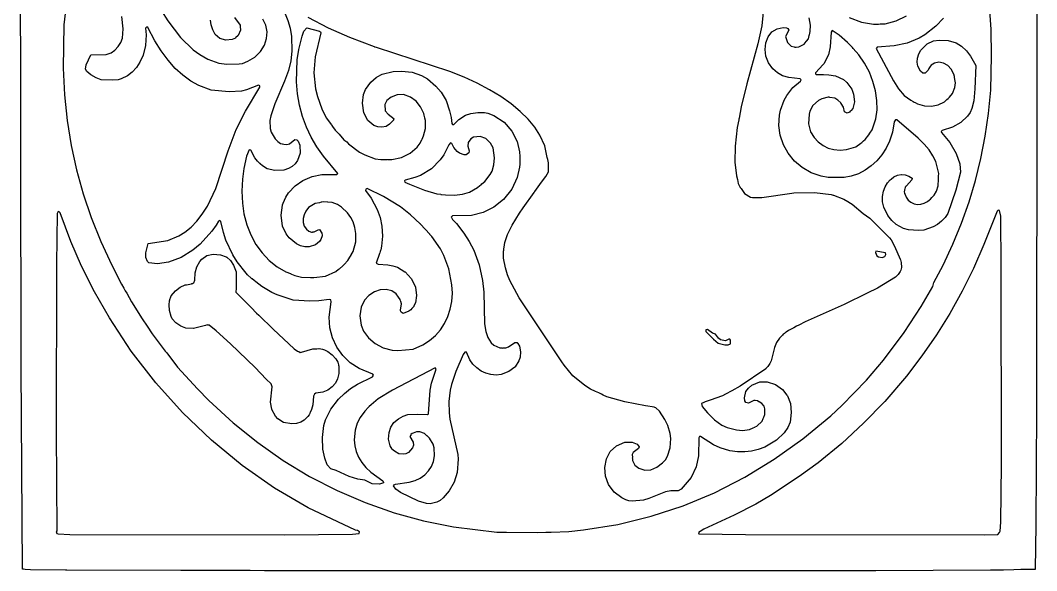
# Model space of a CAD drawing. Header units: millimetres. Extents: x 0 to 300, y 0 to 300.
# Drawn here: x 0.1 to 299.7, y 0.1 to 162.4 of the extents above; entities that cross this region are included whole.
import ezdxf

# ---------------------------------------------------------------- set-up
doc = ezdxf.new("R2010")
doc.units = ezdxf.units.MM
doc.layers.add('CUT', color=7, linetype='CONTINUOUS')

msp = doc.modelspace()

# ---------------------------------------------------------------- linework, layer by layer
at = {"layer": 'CUT'}
for points in [[(299.6034, 252.5407), (299.695, 149.9851), (299.6034, 47.4302), (299.4814, 13.5403), (299.2505, 0.4589), (297.1182, 0.413), (294.9997, 0.3674), (292.9715, 0.3238), (289.9143, 0.258), (286.1242, 0.183), (252.3271, 0.061), (72.0772, 0.061), (67.8326, 0.0721), (61.7843, 0.088), (47.4327, 0.1255), (13.82, 0.2135), (13.8128, 0.2135), (13.6199, 0.2158), (13.6074, 0.216), (13.5534, 0.2166), (13.4384, 0.218), (3.1194, 0.3399), (1.4718, 0.4476), (1.0209, 0.4771), (0.8579, 0.4878), (0.7681, 0.4936), (0.7038, 0.5483), (0.366, 59.9665), (0.0915, 255.6501)], [(14.3915, 173.6402), (12.9585, 161.0315), (12.7135, 148.2964), (13.1386, 140.4621), (13.9023, 132.8575), (15.056, 125.5101), (16.6394, 118.3206), (18.5946, 111.2034), (21.0002, 104.2012), (23.8035, 97.1947), (27.0857, 90.1439), (29.9563, 84.5859), (30.6325, 83.387), (30.9578, 82.6317), (31.4434, 81.9494), (32.912, 79.3456), (36.0097, 74.3649), (37.5019, 72.1817), (38.9804, 69.9726), (39.2966, 69.5558), (39.299, 69.5522), (42.8122, 64.8479), (43.285, 64.2975), (46.4539, 60.1197), (52.3412, 53.6529), (55.6966, 50.2974), (62.8651, 43.7085), (70.0641, 37.8518), (77.5681, 32.6051), (85.3771, 27.8769), (93.4912, 23.7284), (101.7883, 20.1289), (110.2989, 17.1395), (118.9621, 14.7297), (127.7473, 12.9604), (140.5285, 11.4352), (143.4067, 11.4297), (152.4086, 11.2792), (154.9782, 11.4077), (156.5431, 11.4047), (161.7898, 11.6488), (166.1519, 12.0758), (176.2488, 13.723), (186.0101, 16.1024), (195.4968, 19.2138), (204.7091, 23.0573), (213.6468, 27.6024), (222.3404, 32.9101), (230.79, 38.9499), (238.9956, 45.7523), (242.2901, 48.8027), (249.5196, 56.2457), (254.5222, 62.133), (260.623, 70.3081), (265.6562, 77.9646), (269.0422, 83.9129), (269.3917, 85.0691), (272.1211, 90.1437), (275.0074, 96.3417), (277.5426, 102.6029), (279.7598, 108.8599), (281.6487, 115.1949), (283.237, 121.6702), (284.5158, 128.2491), (285.49, 134.9502), (286.1584, 141.8471), (286.4028, 151.9323), (286.2501, 159.7129), (285.8243, 166.6778)], [(41.7479, 165.1714), (43.6032, 162.2501), (47.2643, 157.3706), (51.0249, 153.73), (53.0283, 152.2707), (55.3424, 150.9309), (58.5667, 149.796), (60.9632, 149.4925), (64.5586, 149.5215), (65.6121, 149.7074), (67.1867, 150.3091), (69.2312, 151.5566), (70.9, 153.2062), (72.0535, 155.0617), (72.6908, 157.0118), (72.8373, 159.0488), (72.447, 161.0042), (71.5457, 162.7772)], [(219.1947, 165.7604), (218.7023, 160.7408), (217.5141, 155.5004), (217.5001, 155.4478), (214.2481, 143.6849), (212.6036, 136.9253), (211.9625, 133.5154), (211.9027, 133.2401), (211.8655, 132.9995), (211.4429, 130.752), (210.8383, 125.2805), (210.7457, 120.5207), (211.1706, 116.503), (211.5039, 115.4042), (211.7408, 114.2763), (212.0411, 113.6331), (212.0824, 113.4968), (212.1556, 113.3879), (212.2948, 113.0897), (212.5539, 112.7949), (213.5263, 111.3469), (215.384, 110.2357), (215.9304, 110.1125), (218.6439, 110.1741), (227.5363, 111.4364), (228.0606, 111.4862), (234.2368, 111.5763), (239.1213, 111.0477), (239.6841, 110.8676), (239.6844, 110.8675), (239.6873, 110.8663), (239.771, 110.834), (242.8218, 109.6532), (243.376, 109.3934), (243.5723, 109.2817), (245.2894, 108.2048), (248.5308, 105.4535), (250.4873, 104.0761), (253.4428, 101.117), (253.6815, 100.8513), (254.3539, 100.2049), (256.2839, 98.2725), (256.7838, 97.6433), (257.7379, 95.7888), (259.4396, 91.9715), (259.544, 91.7172), (259.7477, 90.9606), (259.8566, 89.5371), (259.6637, 88.7062), (259.4452, 88.3357), (258.8704, 87.3852), (258.5802, 87.0974), (258.4582, 86.9764), (258.3712, 86.8901), (258.3161, 86.8355), (258.0462, 86.5998), (252.7354, 83.4195), (249.6863, 81.8814), (242.9902, 78.5988), (231.4217, 73.44), (229.6066, 72.4972), (228.881, 72.1691), (228.1493, 71.7402), (226.5551, 70.9121), (225.8234, 70.3767), (225.598, 70.2445), (225.3259, 70.0127), (225.0098, 69.7814), (224.7495, 69.5214), (224.5731, 69.3711), (224.5078, 69.2801), (223.8729, 68.646), (223.0172, 67.3724), (222.4426, 65.919), (221.4324, 61.9827), (221.079, 61.1284), (220.4078, 60.2626), (220.0393, 59.8634), (219.8845, 59.6957), (219.8669, 59.6767), (219.8258, 59.6321), (212.2908, 54.5103), (209.8778, 53.0748), (207.9582, 52.1157), (207.0559, 51.6857), (203.4846, 50.3498), (202.0203, 49.8613), (201.5763, 49.636), (200.8494, 49.3641), (201.1083, 48.4865), (202.6151, 46.6169), (204.6812, 44.5804), (206.8498, 42.9941), (208.4212, 42.2857), (211.2211, 41.5653), (212.963, 41.419), (214.9983, 41.7402), (216.1388, 42.2459), (216.5963, 42.4321), (216.6659, 42.4796), (217.22, 42.7253), (218.7465, 44.1937), (219.0669, 44.965), (219.1616, 45.1223), (219.2381, 45.3774), (219.5378, 46.099), (219.6032, 47.8304), (219.3231, 48.5692), (218.664, 49.344), (217.8485, 49.8931), (217.8347, 49.9039), (217.8307, 49.9051), (217.3961, 50.1977), (216.6794, 50.2535), (216.6265, 50.2695), (216.6047, 50.2593), (216.2867, 50.284), (214.7123, 49.517), (213.9891, 49.6288), (213.6288, 50.1788), (213.5289, 51.063), (213.9641, 52.9515), (214.6996, 53.9326), (215.7749, 54.7944), (218.0499, 55.7474), (220.2516, 55.8146), (222.6939, 54.9456), (224.771, 53.5314), (226.0678, 51.869), (226.2336, 51.6299), (227.0947, 49.4033), (227.3693, 46.7142), (227.0321, 43.8898), (226.3781, 42.2863), (225.2661, 40.7248), (223.0067, 38.587), (219.5233, 36.4533), (217.6331, 35.767), (215.6587, 35.3015), (213.6209, 35.0822), (211.4843, 35.1405), (209.2577, 35.423), (206.4175, 36.2596), (204.4466, 37.1544), (200.6414, 39.5975), (200.3089, 39.6135), (200.0686, 39.2538), (200.0384, 33.9737), (199.2708, 30.6681), (197.7962, 27.5932), (194.9144, 24.074), (194.0478, 23.58), (191.8392, 23.6419), (190.288, 23.3677), (185.3405, 21.3623), (183.7478, 20.8967), (180.4481, 20.5605), (179.4437, 20.6249), (178.5543, 20.9227), (177.4543, 21.525), (175.1615, 23.2692), (173.4976, 25.4989), (172.5995, 27.9756), (172.38, 30.5349), (172.8636, 33.0753), (173.9776, 35.2335), (175.831, 36.9301), (178.325, 37.9683), (180.4796, 37.9388), (181.8906, 37.3518), (182.496, 36.5656), (182.3246, 36.127), (180.7743, 34.8869), (180.4806, 34.2898), (180.5063, 33.4791), (180.4898, 33.2519), (180.5173, 33.1291), (180.5356, 32.5532), (181.2213, 31.2236), (182.416, 30.292), (184.1466, 29.7349), (185.9321, 29.8228), (187.7321, 30.5489), (189.4096, 31.8513), (190.2318, 32.7913), (190.8978, 33.889), (191.6937, 36.3321), (191.8401, 39.0293), (191.6259, 40.545), (190.9772, 42.849), (190.0691, 44.7001), (188.4806, 47.1622), (187.4491, 48.1385), (187.0622, 48.2104), (186.9931, 48.2727), (184.3937, 48.7063), (178.2539, 49.8472), (172.9874, 51.3885), (171.9178, 51.876), (171.4304, 52.1054), (170.6487, 52.4733), (169.6143, 52.9601), (168.1546, 53.6471), (166.5078, 54.6588), (162.9949, 57.5815), (161.6545, 59.0745), (160.4177, 60.6942), (159.7017, 61.6697), (147.1875, 80.5012), (144.4326, 85.623), (143.7347, 87.3651), (143.0677, 89.3644), (142.5484, 92.2663), (142.5459, 94.3135), (142.5982, 94.6384), (142.6593, 95.0185), (142.7287, 95.4503), (142.9501, 96.8274), (143.7278, 99.2305), (145.0806, 102.0245), (147.2742, 105.5586), (148.321, 107.0756), (151.5643, 111.6371), (151.5869, 111.6688), (151.7395, 111.8834), (153.6957, 114.6347), (155.0045, 116.376), (155.768, 117.7473), (155.7651, 118.2767), (155.8032, 118.4228), (155.7618, 118.8883), (155.7539, 120.3483), (155.5474, 121.301), (155.5457, 121.3205), (155.3999, 121.9813), (154.6691, 125.3523), (153.2779, 128.5285), (151.7496, 130.8378), (149.7859, 133.201), (147.4517, 135.5029), (144.7505, 137.7474), (141.7134, 139.9027), (138.4218, 141.9259), (134.7841, 143.8524), (130.9043, 145.6711), (126.7218, 147.3502), (105.076, 154.3627), (104.6982, 154.5004), (104.6864, 154.5047), (104.6143, 154.531), (104.545, 154.5563), (97.1839, 157.2992), (90.9391, 160.1017), (84.9209, 163.1866)], [(78.1325, 164.3606), (78.9942, 162.3197), (79.607, 160.0437), (80.0002, 157.5939), (80.0961, 153.3097), (79.7893, 150.4148), (79.1084, 147.5671), (77.9771, 144.4792), (75.0764, 137.7299), (73.9331, 134.2419), (73.6584, 132.8162), (73.7496, 130.5009), (74.058, 129.3756), (75.1745, 127.3977), (75.9591, 126.6357), (76.8328, 126.1116), (77.257, 125.9768), (77.3427, 125.9375), (77.4027, 125.9305), (77.745, 125.8217), (78.6346, 125.8037), (79.4637, 126.013), (81.0571, 127.2084), (81.5829, 127.1394), (81.8437, 126.9993), (81.9658, 126.7511), (82.5292, 125.5725), (82.6246, 123.2598), (81.8059, 121.0528), (81.1099, 120.0734), (80.2232, 119.2811), (79.152, 118.6507), (77.7231, 118.2127), (75.1581, 118.1117), (72.8371, 118.6401), (71.4753, 119.4807), (70.8225, 120.0705), (70.7445, 120.1473), (70.7113, 120.1799), (70.5359, 120.3523), (70.0488, 120.8311), (69.2026, 121.8763), (68.0479, 124.0921), (67.5359, 124.1822), (66.7921, 122.3633), (65.9678, 118.7317), (65.5443, 115.5193), (65.3933, 111.9701), (65.5443, 108.465), (65.965, 105.3605), (66.8409, 102.1207), (68.0494, 99.0925), (69.5589, 96.3095), (71.3701, 93.7985), (73.4521, 91.5909), (75.766, 89.7304), (78.3273, 88.2397), (79.7126, 87.6802), (79.8719, 87.6014), (80.0071, 87.5612), (81.0098, 87.1562), (83.0247, 86.6228), (85.586, 86.5362), (85.6359, 86.5325), (85.6511, 86.534), (86.6107, 86.5015), (90.0342, 86.9269), (93.0822, 88.319), (93.858, 88.9523), (94.1343, 89.1296), (95.1132, 89.9769), (95.5812, 90.3589), (96.6328, 91.5654), (97.2419, 92.588), (97.6044, 93.162), (97.6518, 93.2762), (98.1969, 94.1914), (98.9888, 97.1087), (98.9876, 99.5572), (98.6895, 101.3268), (98.1955, 102.9549), (97.5305, 104.226), (96.5514, 105.5706), (94.7725, 107.2904), (93.5914, 108.0764), (92.0511, 108.6336), (90.7418, 108.7376), (90.7037, 108.747), (90.6272, 108.7467), (89.462, 108.8394), (88.999, 108.7405), (88.7759, 108.7396), (88.2646, 108.5837), (87.0508, 108.3245), (85.0708, 107.1642), (84.225, 106.1193), (83.7221, 105.0615), (83.4231, 103.9015), (83.4524, 102.7683), (83.7709, 101.727), (84.406, 100.8019), (85.1521, 100.1712), (85.9267, 99.9281), (86.1268, 99.9558), (86.2228, 99.9189), (86.3474, 99.9863), (86.6894, 100.0336), (87.8941, 100.6412), (88.2853, 100.6514), (89.0123, 99.6545), (89.0805, 99.0297), (89.0574, 98.869), (88.6831, 97.7741), (88.2603, 97.1154), (87.1019, 96.1635), (85.2484, 95.6066), (83.9785, 95.6301), (82.7165, 95.9166), (81.4906, 96.4819), (79.3182, 98.251), (78.4153, 99.4409), (77.3917, 101.6611), (76.9932, 104.8915), (77.3723, 107.8656), (77.376, 107.8777), (77.3904, 107.9247), (77.4038, 107.9686), (77.545, 108.4296), (78.3842, 110.2651), (79.1884, 111.4756), (81.076, 113.5546), (83.3679, 115.1702), (86.1524, 116.36), (88.9812, 116.8825), (93.3689, 116.9175), (93.7265, 117.2665), (89.4417, 122.3549), (87.4997, 125.0554), (85.8116, 127.9067), (84.4278, 130.8848), (83.2918, 134.0122), (82.4237, 137.3285), (81.8425, 140.7015), (81.5373, 144.2173), (81.6903, 150.76), (82.1537, 153.7877), (83.1601, 157.7219), (83.7041, 159.1856), (84.5206, 160.1466), (88.2672, 159.2173), (88.5913, 159.0221), (88.7226, 158.6688), (87.0211, 151.6757), (86.6555, 146.957), (87.1432, 142.2281), (87.6887, 139.9298), (88.9834, 136.2866), (90.2934, 133.6689), (91.8118, 131.5518), (91.9269, 131.3464), (92.1268, 131.1126), (92.8953, 130.0411), (94.0742, 128.8353), (95.4986, 127.1695), (96.3256, 126.5325), (96.8542, 125.9919), (100.0551, 123.5542), (101.6255, 122.681), (104.711, 121.5831), (106.3782, 121.3051), (108.1185, 121.3073), (108.2217, 121.29), (108.3301, 121.3076), (109.6243, 121.3092), (112.461, 121.929), (115.0073, 123.1801), (117.0711, 124.9643), (117.9123, 126.1166), (118.4671, 127.2381), (118.4875, 127.27), (118.5034, 127.3116), (118.9876, 128.2903), (119.5123, 130.5174), (119.5046, 132.8307), (119.3474, 133.4935), (119.3387, 133.655), (119.1243, 134.4343), (119.005, 134.9371), (118.0704, 136.9196), (116.7528, 138.5298), (115.0659, 139.7482), (112.9982, 140.4721), (111.2232, 140.4487), (109.4158, 139.7457), (108.1538, 138.7231), (107.5226, 137.5616), (107.686, 135.7399), (108.497, 134.755), (110.2737, 133.3858), (110.1377, 133.1157), (110.1185, 133.0776), (110.0826, 133.0061), (110.052, 132.9452), (108.8992, 131.7246), (107.9774, 131.0839), (106.6682, 130.8646), (105.4537, 130.9925), (104.3164, 131.4226), (102.5403, 132.8936), (101.3684, 135.1521), (100.9695, 137.9741), (101.2746, 140.5237), (101.8888, 142.0186), (103.4545, 144.1369), (105.0074, 145.531), (105.1741, 145.6301), (105.1797, 145.6334), (105.1805, 145.6339), (105.2891, 145.6984), (106.7947, 146.5264), (109.9837, 147.2928), (112.476, 147.4184), (115.6073, 147.1045), (118.3989, 146.1533), (120.1391, 145.1693), (122.57, 143.012), (124.1118, 141.2201), (125.5896, 138.7237), (126.6395, 135.7277), (127.1269, 133.7173), (127.324, 131.9323), (127.5258, 131.6636), (127.9289, 131.6897), (129.3333, 133.1344), (131.3037, 134.4576), (132.9299, 134.9633), (134.9425, 135.1865), (136.9034, 135.217), (137.9267, 135.0172), (139.6931, 134.2865), (142.6772, 132.3827), (144.9902, 129.6947), (146.516, 126.6383), (146.5242, 126.6143), (147.218, 123.627), (147.2453, 123.3668), (147.2656, 123.1743), (147.3224, 122.635), (147.3302, 122.5605), (147.3521, 120.0156), (147.2511, 119.1133), (146.5528, 115.997), (144.9769, 112.5989), (142.5528, 109.5571), (139.6804, 107.2762), (136.524, 105.7031), (133.0737, 104.8481), (127.5001, 104.7056), (127.1408, 104.3315), (127.2433, 104.2001), (127.4938, 103.684), (128.6287, 102.425), (130.8077, 99.6332), (132.4165, 97.1588), (133.7392, 94.6027), (135.3279, 90.2338), (136.3756, 85.6073), (136.6812, 82.1771), (136.954, 72.8688), (137.3127, 70.5878), (137.9039, 68.8619), (138.921, 67.3097), (139.6781, 66.6298), (141.476, 65.7794), (141.9983, 65.7771), (142.1281, 65.7362), (142.4647, 65.775), (143.2418, 65.7716), (144.0143, 66.0538), (145.8852, 67.3931), (146.1456, 67.4064), (146.1828, 67.4083), (146.309, 67.4148), (146.3163, 67.4151), (146.5076, 67.3981), (146.6295, 67.2288), (146.6855, 67.1508), (146.7232, 67.0986), (146.7693, 67.0344), (147.1978, 66.2454), (147.5381, 64.6377), (147.4131, 63.0026), (147.0545, 61.9356), (145.948, 60.2366), (145.8639, 60.1337), (144.1192, 58.7677), (141.881, 57.9575), (140.3187, 57.7752), (138.8121, 57.8967), (137.2842, 58.3064), (135.9031, 58.9496), (134.6273, 59.8689), (133.5032, 60.9937), (132.6407, 62.2848), (131.5752, 64.525), (131.1198, 64.5261), (130.6555, 63.8461), (128.4662, 58.7751), (127.2213, 54.9515), (126.822, 53.2921), (126.4009, 49.9969), (126.4608, 46.6407), (126.7055, 44.7688), (129.0245, 34.3549), (129.1157, 32.9551), (128.895, 29.0093), (127.9738, 26.2157), (126.4686, 23.5688), (124.7379, 21.5523), (124.7336, 21.5479), (124.7329, 21.5472), (124.7322, 21.5464), (124.731, 21.5451), (123.8073, 20.8093), (122.8325, 20.2625), (120.932, 19.8277), (119.8368, 19.9235), (117.455, 20.5424), (112.1252, 23.0838), (110.7904, 24.1304), (110.1246, 25.1192), (110.2592, 25.386), (110.7011, 25.5474), (114.6816, 26.1259), (116.4459, 26.6409), (118.0003, 27.3883), (119.3117, 28.3192), (120.4432, 29.5035), (121.3053, 30.8124), (121.8889, 32.2658), (122.2312, 33.9737), (122.103, 36.2513), (121.772, 37.3466), (120.7194, 39.1811), (120.0042, 39.7998), (119.9831, 39.8268), (119.9368, 39.8581), (119.1918, 40.5026), (117.9066, 41.0085), (116.9044, 41.0608), (115.8945, 40.6215), (115.6006, 40.564), (115.2537, 40.2542), (115.197, 40.0121), (114.9079, 39.6504), (115.8746, 37.9487), (115.9987, 37.1133), (115.7456, 36.2926), (114.5211, 34.9547), (113.7424, 34.5695), (113.0355, 34.4696), (111.7074, 34.569), (110.3458, 35.274), (110.0241, 35.6175), (109.9729, 35.6722), (109.9482, 35.6986), (109.7211, 35.9411), (109.0685, 36.8566), (108.6555, 38.9003), (108.7782, 40.8615), (109.3079, 42.3761), (110.2365, 43.7284), (111.5728, 44.8701), (112.903, 45.6717), (114.2813, 46.1756), (117.2787, 46.2671), (120.1063, 46.1126), (120.4279, 46.3038), (120.8906, 53.2916), (121.296, 55.3698), (122.6902, 59.4666), (122.4246, 59.9248), (109.7821, 53.3121), (105.5519, 50.7143), (103.4665, 48.9935), (102.9706, 48.4819), (102.8644, 48.3905), (102.7714, 48.2764), (101.6259, 47.0946), (100.2766, 45.2844), (99.3684, 43.5265), (98.7889, 41.5456), (98.5226, 38.6486), (98.6983, 36.8776), (99.1135, 35.1712), (99.7996, 33.5183), (100.7408, 31.9342), (101.9587, 30.4755), (103.3754, 29.1534), (106.9523, 26.5158), (107.178, 26.1846), (107.1064, 25.946), (105.9749, 25.596), (103.7748, 25.6554), (101.6246, 26.7534), (99.5894, 27.0669), (97.0333, 27.8694), (93.1709, 29.5827), (91.6212, 30.0729), (90.5814, 31.2765), (89.8085, 33.2935), (89.2856, 35.92), (89.1345, 39.3434), (89.6023, 42.9247), (90.0994, 44.5934), (91.594, 47.6742), (93.8679, 50.6351), (95.6157, 52.3511), (97.4666, 53.7997), (99.5278, 55.0602), (103.8581, 57.1953), (104.2327, 57.6953), (104.0046, 57.9992), (99.9503, 59.6609), (97.3562, 61.3901), (95.1326, 63.5213), (93.3716, 65.9927), (92.0743, 68.7421), (91.3019, 71.708), (91.0857, 74.798), (91.7218, 79.3553), (91.6084, 79.9609), (91.1433, 80.0952), (88.0602, 79.6176), (85.4168, 79.5243), (80.5643, 79.8913), (75.7997, 81.4359), (74.2266, 82.1468), (71.2484, 83.8986), (69.5066, 85.2193), (69.0007, 85.629), (68.402, 86.1139), (68.3356, 86.1677), (68.1189, 86.3433), (67.0757, 87.344), (66.6378, 87.8459), (63.996, 91.1885), (62.7053, 93.2501), (60.6972, 97.5402), (60.6972, 97.5403), (60.697, 97.5408), (60.6957, 97.5441), (60.6866, 97.5677), (59.9437, 99.7985), (59.1809, 103.0424), (58.8945, 103.3173), (58.5158, 103.1983), (57.8454, 101.9648), (56.5633, 100.2557), (53.0622, 96.3867), (50.9621, 94.5668), (47.4997, 92.4527), (43.7407, 91.0642), (40.4869, 90.5976), (38.0076, 90.9082), (37.552, 91.2149), (37.1308, 92.4597), (37.1282, 93.8109), (37.8158, 96.6161), (43.538, 97.4405), (46.8269, 98.8097), (48.6194, 99.8865), (50.4138, 101.3789), (52.1024, 103.161), (53.7034, 105.2473), (55.2188, 107.5842), (57.7221, 112.8327), (61.3266, 123.886), (63.744, 130.1571), (66.4298, 135.5897), (70.7244, 142.7078), (70.7258, 143.1062), (70.3011, 143.2873), (66.7261, 141.8895), (65.295, 141.545), (61.6565, 141.2646), (56.341, 141.8455), (52.714, 143.1286), (50.3166, 144.4843), (48.0124, 146.177), (45.7715, 148.2367), (43.679, 150.6021), (41.6355, 153.3574), (39.7377, 156.3897), (37.664, 160.2918), (37.3841, 160.4653), (36.9523, 160.1316), (37.1652, 158.1462), (36.9791, 154.9998), (36.3022, 152.0901), (35.3443, 150.0244), (34.3055, 148.4355), (33.0973, 147.1299), (31.665, 146.066), (29.8642, 145.1612), (28.8964, 144.8943), (27.2012, 144.7418), (23.9291, 144.8943), (22.4897, 145.398), (20.8287, 146.3189), (19.723, 147.2592), (19.3501, 147.9684), (19.5316, 149.2525), (20.8839, 152.2538), (25.4056, 152.3259), (26.889, 152.8537), (27.9673, 153.6343), (28.9194, 154.6445), (29.7456, 155.9022), (30.2294, 157.1547), (30.4425, 159.9033), (30.0214, 163.4794)], [(63.2463, 163.2183), (64.882, 160.9461), (64.9348, 160.5995), (64.9958, 159.4825), (64.2861, 157.9116), (63.5412, 157.2303), (63.5404, 157.2296), (63.535, 157.2254), (63.4982, 157.1963), (63.4849, 157.1857), (62.5308, 156.7208), (60.6608, 156.5808), (58.8778, 157.0824), (57.5575, 158.2596), (56.8571, 159.5489), (56.3468, 161.0416), (56.1777, 162.4103)], [(272.1954, 163.0625), (269.9316, 160.6463), (266.7015, 158.1276), (265.0341, 157.1419), (261.5218, 155.6974), (257.703, 154.9032), (252.7091, 154.4771), (252.3714, 154.1069), (257.4474, 144.5719), (258.9617, 142.1794), (260.6759, 140.2573), (262.567, 138.8161), (263.3292, 138.4182), (263.6226, 138.2314), (263.8684, 138.1368), (264.5748, 137.7682), (266.6652, 137.2009), (268.7366, 137.1182), (270.6541, 137.4986), (272.479, 138.341), (273.2506, 139.0103), (273.6371, 139.292), (273.7481, 139.4418), (274.0466, 139.7008), (274.9125, 140.8399), (275.6002, 142.587), (275.7255, 143.9907), (275.5634, 144.9789), (275.5031, 145.5888), (275.4238, 145.8303), (275.3131, 146.5051), (274.5226, 147.9512), (273.4705, 149.0388), (272.1814, 149.7568), (270.8689, 150.0095), (269.6036, 149.7919), (268.5588, 149.1238), (268.3133, 148.7328), (267.8576, 148.1449), (267.6761, 147.7176), (267.4616, 147.3759), (266.843, 146.8242), (266.1412, 146.7963), (265.4199, 147.3681), (264.6287, 148.9003), (264.4711, 150.0732), (264.5973, 151.2781), (264.9755, 152.4764), (265.5749, 153.5802), (267.4008, 155.4428), (269.2701, 156.3114), (270.9137, 156.5698), (273.6364, 156.4728), (275.9453, 155.7954), (277.4916, 154.7921), (278.9695, 153.4381), (280.2063, 151.8267), (281.75, 149.0355), (281.4841, 142.2362), (281.1473, 138.6761), (280.623, 136.3564), (280.0647, 135.2305), (279.2871, 134.096), (277.3189, 132.261), (274.8772, 130.8879), (271.8359, 129.881), (271.5831, 129.6135), (271.6421, 129.285), (274.1009, 126.3636), (275.9465, 123.1613), (277.0806, 120.0363), (277.2137, 117.5935), (275.8934, 112.3144), (273.4779, 105.4336), (272.697, 104.2076), (271.6318, 103.1356), (270.4714, 102.1946), (269.1692, 101.4668), (266.3926, 100.5514), (264.851, 100.3584), (261.9109, 100.5732), (260.4364, 101.0214), (258.2313, 102.2158), (256.951, 103.3962), (255.8594, 104.8062), (254.6557, 107.2833), (254.2572, 108.8459), (254.2207, 110.3873), (254.5358, 112.0084), (255.0564, 113.3277), (255.7581, 114.512), (256.5452, 115.3563), (256.7769, 115.5634), (257.6182, 116.2133), (258.6679, 116.6789), (259.7308, 116.8973), (259.8799, 116.9088), (260.9154, 116.8515), (260.9195, 116.8508), (260.9204, 116.8507), (260.923, 116.8502), (260.9367, 116.848), (262.0393, 116.4599), (262.9652, 115.8411), (262.9168, 115.3165), (261.3379, 113.5856), (261.1737, 113.4452), (261.1438, 113.3728), (260.975, 113.1878), (260.8229, 112.5968), (260.7511, 112.4233), (260.7534, 112.327), (260.6206, 111.8111), (260.7758, 111.3731), (260.7771, 111.3203), (260.9, 111.0228), (261.1794, 110.2348), (261.845, 109.3822), (262.6437, 108.7216), (263.5972, 108.2944), (264.5306, 108.1027), (265.5013, 108.1601), (266.5272, 108.4243), (267.5577, 108.9471), (268.0929, 109.4768), (268.3496, 109.6642), (268.8028, 110.1794), (269.4569, 110.8267), (270.149, 112.0359), (270.6089, 113.537), (270.6565, 114.406), (270.7233, 114.7464), (270.7814, 116.3897), (270.7691, 116.4615), (270.8099, 117.2073), (269.9843, 120.7156), (269.1213, 122.4774), (268.0036, 124.1937), (266.5567, 125.9093), (264.8018, 127.6322), (258.473, 133.0845), (258.0381, 133.0483), (257.7276, 132.4907), (257.1961, 129.4029), (256.3526, 126.7902), (255.3332, 124.6961), (254.0644, 122.7218), (252.5794, 120.964), (250.9199, 119.4553), (249.1034, 118.1587), (247.1269, 117.135), (245.0083, 116.406), (242.933, 116.0373), (238.2608, 116.0374), (236.1872, 116.4057), (233.234, 117.4604), (230.6085, 118.974), (228.3531, 120.8894), (226.4688, 123.1754), (225.0469, 125.7103), (224.1196, 128.4917), (223.6871, 131.3977), (223.8413, 134.3955), (224.1863, 135.9006), (225.2545, 138.8006), (226.0458, 140.1958), (227.8125, 142.5722), (230.0966, 144.4766), (230.2256, 144.824), (229.9329, 145.1478), (226.5896, 145.5052), (224.8113, 146.0623), (223.2581, 146.8843), (221.9081, 148.078), (220.6353, 149.8471), (219.8803, 151.8255), (219.63, 153.827), (219.8474, 155.7611), (220.5371, 157.5225), (221.6595, 158.9628), (223.1667, 159.9165), (224.9723, 160.2593), (225.9144, 160.2), (226.3386, 160.01), (226.6065, 159.5433), (225.6327, 157.5934), (226.1935, 155.8482), (227.3725, 154.7593), (228.2288, 154.5632), (228.3937, 154.5031), (228.4645, 154.5093), (228.7643, 154.4406), (229.6289, 154.542), (231.1104, 155.3345), (231.766, 156.1783), (231.8105, 156.2154), (231.8359, 156.2683), (232.3882, 156.9791), (232.644, 157.95), (232.6688, 158.0018), (232.68, 158.0869), (232.9583, 159.143), (232.9878, 160.9688), (232.6207, 163.1035)], [(244.4594, 163.2439), (248.0805, 161.873), (251.6384, 161.2701), (252.7397, 161.3091), (253.0381, 161.2675), (253.5722, 161.3386), (255.0415, 161.3907), (258.2926, 162.2035), (261.3025, 163.6784)]]:
    msp.add_lwpolyline(points, dxfattribs=at)
for points in [[(241.9576, 138.0308), (241.1104, 138.8533), (240.1973, 139.4155), (238.6895, 139.6568), (238.5466, 139.7016), (238.4837, 139.6897), (238.2308, 139.7302), (236.3336, 139.2472), (235.3598, 138.7342), (233.7443, 137.2274), (232.8313, 135.5739), (232.5872, 134.7085), (232.4051, 131.8937), (233.0531, 129.4617), (234.0991, 127.8472), (235.3242, 126.5326), (236.7275, 125.4875), (238.278, 124.7128), (239.9472, 124.2653), (241.773, 124.1167), (243.6602, 124.2718), (246.3455, 125.1147), (247.8319, 126.1573), (247.8703, 126.1803), (247.8949, 126.2015), (248.1756, 126.3984), (248.6056, 126.812), (249.13, 127.2625), (250.2594, 128.6294), (250.4844, 129.1043), (251.2116, 130.051), (252.2954, 133.3744), (252.6309, 135.9962), (252.5704, 138.7963), (252.1456, 141.6042), (251.4298, 144.3778), (250.3738, 147.1307), (248.9835, 149.766), (247.2952, 152.2528), (245.6131, 154.0858), (245.3815, 154.374), (245.1648, 154.5743), (243.9502, 155.8978), (241.5103, 158.0632), (239.419, 159.404), (239.0796, 158.9417), (238.8361, 154.5835), (238.3419, 152.2405), (236.9658, 149.6146), (236.7441, 149.3464), (234.5002, 146.9505), (234.5165, 146.6179), (234.7841, 146.4195), (236.8433, 146.4561), (238.4332, 146.3397), (240.3722, 146.013), (242.7328, 144.8964), (243.6439, 144.1558), (243.7236, 144.0807), (245.1723, 142.094), (245.7311, 140.6212), (245.9736, 138.3823), (245.4786, 136.4378), (244.9854, 135.7878), (244.9005, 135.7081), (244.8066, 135.62), (244.7578, 135.5743), (244.5012, 135.3337), (243.8304, 135.0427), (243.0865, 135.4187), (242.7489, 136.7888), (242.0917, 137.8204), (242.0582, 137.9313), (241.9883, 137.9826)], [(136.9767, 114.8547), (138.5977, 116.8882), (139.1641, 117.9255), (139.7072, 119.7712), (139.8901, 121.8378), (139.4443, 124.7488), (138.726, 126.1189), (137.3075, 127.4937), (135.6183, 128.086), (133.7211, 127.9787), (132.8802, 127.4265), (132.14, 126.3178), (131.9847, 125.2316), (132.3741, 123.9238), (132.2657, 123.3517), (131.5602, 122.7699), (130.8895, 122.7206), (129.5876, 123.1917), (128.9066, 123.6982), (127.859, 124.8995), (127.2813, 126.1025), (126.8577, 126.2185), (126.4206, 125.6859), (124.9193, 122.7202), (123.8698, 121.2019), (121.2791, 118.6026), (118.0778, 116.6563), (116.3508, 116.0111), (113.5268, 115.2898), (113.3477, 115.0076), (113.4532, 114.6905), (114.778, 114.059), (119.2507, 112.2641), (122.8907, 111.21), (124.0021, 111.0769), (124.0765, 111.0581), (124.178, 111.0559), (125.4275, 110.9063), (128.0894, 110.8758), (130.4095, 111.1189), (132.5198, 111.734), (134.8711, 113.0841), (135.537, 113.6441), (135.9065, 113.9071), (136.1655, 114.1725)], [(111.2557, 89.5867), (113.4795, 88.2613), (113.5725, 88.1904), (115.3371, 86.2179), (116.027, 85.0034), (116.5448, 83.7088), (116.9132, 81.265), (116.5441, 79.0498), (116.1341, 78.1755), (116.0554, 78.0211), (115.5445, 77.3598), (115.2042, 77.041), (114.6535, 76.5998), (112.9595, 75.9569), (112.3236, 76.3145), (112.1796, 76.735), (112.1811, 76.7844), (112.1811, 76.7854), (112.1814, 76.7946), (112.1846, 76.9039), (112.4339, 78.7258), (112.2649, 79.4868), (112.1653, 79.6515), (112.0796, 80.0861), (111.5367, 80.6917), (110.9091, 81.7302), (109.5989, 82.6152), (107.9702, 83.0279), (106.2037, 82.9348), (104.461, 82.3396), (102.8628, 81.2689), (101.5715, 79.8076), (100.5852, 77.8303), (100.1988, 75.2013), (100.5518, 72.4601), (101.2517, 70.7572), (102.7484, 68.7301), (104.7282, 67.0759), (107.0927, 65.8149), (109.6871, 65.1171), (111.3308, 64.9668), (115.8588, 65.4271), (118.7491, 66.6547), (120.7426, 67.9258), (122.4571, 69.4035), (123.9329, 71.0869), (125.1691, 72.95), (126.1376, 74.9986), (126.8463, 77.2165), (127.266, 79.5071), (127.4438, 81.8784), (127.3218, 84.3998), (126.4117, 89.1176), (124.9404, 93.0511), (123.9266, 94.9862), (121.3817, 98.6789), (120.8493, 99.2633), (120.8279, 99.293), (118.0976, 102.2932), (118.053, 102.3331), (117.986, 102.4067), (115.11, 105.0405), (112.15, 107.3586), (107.1546, 110.3858), (102.2895, 112.749), (101.9449, 112.6109), (101.886, 112.2103), (103.5584, 109.9729), (105.2997, 106.6128), (106.141, 104.2466), (106.6647, 101.7119), (106.8177, 98.7114), (106.573, 95.8215), (106.3275, 94.7167), (106.2498, 94.4642), (106.1596, 94.1709), (106.0632, 93.8576), (106.0032, 93.6625), (105.0058, 90.7713), (105.6249, 90.4631), (108.4683, 90.3154), (109.9172, 90.0266)], [(10.9709, 105.465), (10.7603, 90.4996), (10.6383, 41.1155), (10.8622, 11.6322), (10.6726, 11.6183), (10.8862, 11.0387), (11.2827, 10.9167), (14.7297, 10.7031), (77.9341, 10.6116), (98.0363, 10.7946), (99.9276, 11.0082), (100.0801, 11.4962), (99.47, 11.9538), (98.9103, 12.0117), (98.8503, 12.0441), (84.927, 18.5944), (75.0625, 24.4148), (65.5321, 31.0755), (56.4924, 38.5284), (47.9405, 46.6849), (40.0303, 55.452), (32.8099, 64.7745), (26.3509, 74.5996), (21.9902, 82.2842), (18.1689, 89.8656), (14.9346, 97.1274), (11.8322, 105.6118), (11.4033, 105.9745), (11.1012, 105.8232)], [(288.3357, 106.4385), (288.0474, 106.0795), (284.1552, 96.2549), (281.0717, 89.2321), (277.712, 82.4813), (274.0677, 75.9278), (270.1271, 69.6054), (265.8815, 63.4668), (261.3298, 57.4801), (254.8876, 49.9392), (248.6912, 43.6207), (242.2429, 37.5394), (235.3138, 31.8923), (229.6924, 27.7982), (221.2663, 22.2111), (216.9553, 19.7036), (210.565, 16.4318), (201.5722, 12.3164), (200.4728, 11.6642), (200.4626, 11.5729), (200.1945, 11.4962), (200.0114, 11.2522), (200.1335, 10.9167), (213.8908, 10.7031), (284.2637, 10.6421), (288.2902, 10.7641), (288.7783, 11.3437), (288.7117, 11.35), (288.9546, 11.6908), (289.1785, 14.3952), (289.3312, 31.354), (289.2702, 89.4948), (289.0879, 104.5888), (288.7635, 106.3525)], [(55.121, 72.5566), (54.7173, 72.4252), (54.6904, 72.4248), (51.1448, 71.4561), (51.1423, 71.4559), (51.1373, 71.4555), (51.1287, 71.455), (51.048, 71.4496), (48.9222, 71.6259), (47.4059, 72.207), (45.9402, 73.1539), (44.8882, 74.3543), (44.5333, 75.0531), (44.0827, 76.7929), (43.9564, 78.4876), (44.041, 79.6967), (44.2341, 80.3429), (44.3142, 80.5354), (44.6028, 81.1394), (45.8425, 82.6525), (47.1855, 83.6564), (48.6595, 84.3435), (49.0731, 84.4207), (50.5426, 84.648), (50.6944, 84.7233), (50.942, 84.7695), (51.0638, 84.9066), (51.2245, 84.9863), (51.4904, 85.7157), (51.6195, 87.9018), (52.0959, 89.7176), (52.9863, 91.2527), (53.5808, 91.9148), (55.0871, 93.0086), (56.9428, 93.4264), (59.0821, 93.2718), (60.7671, 92.615), (60.8801, 92.5375), (60.9219, 92.5088), (60.9475, 92.4913), (61.0618, 92.4128), (61.9558, 91.6935), (62.014, 91.6329), (62.0146, 91.6323), (62.0185, 91.6282), (62.0609, 91.5841), (62.9603, 90.1702), (63.7272, 88.2326), (63.7402, 88.1298), (63.7142, 83.3682), (63.6229, 82.2276), (64.2157, 81.6293), (64.2844, 81.4787), (68.1312, 77.6771), (69.724, 76.0695), (70.4444, 75.3912), (74.6301, 71.2547), (80.8244, 65.5194), (81.8193, 64.8054), (82.1705, 64.7255), (82.5763, 64.4661), (82.8953, 64.5606), (82.973, 64.5429), (86.3377, 65.4787), (87.5074, 65.5465), (88.0834, 65.5799), (88.1996, 65.5867), (88.2239, 65.5881), (89.1436, 65.4119), (89.7157, 65.2369), (90.7193, 64.7603), (92.0043, 63.7621), (93.094, 62.5833), (93.6666, 61.5853), (93.8589, 60.7571), (93.8592, 60.7558), (93.8682, 60.717), (93.9513, 60.3592), (93.9761, 60.2188), (94.0054, 59.0524), (93.9746, 58.2399), (93.634, 56.6834), (93.0074, 55.3275), (93.0074, 55.3274), (93.0073, 55.3274), (92.0299, 54.2468), (90.7066, 53.338), (89.2625, 52.7149), (87.1786, 52.3856), (86.7617, 52.0844), (86.5262, 51.5175), (86.3159, 49.0133), (85.972, 47.6071), (85.5647, 46.673), (85.4797, 46.5241), (85.4621, 46.4933), (85.4415, 46.457), (85.191, 46.0183), (84.8554, 45.523), (84.3687, 45.0477), (84.2209, 44.9034), (83.9879, 44.6758), (83.7973, 44.4896), (83.7924, 44.4853), (82.7479, 43.8691), (81.5133, 43.4805), (80.1214, 43.3463), (77.6387, 43.7447), (76.0109, 44.8166), (75.2794, 45.6207), (74.2576, 47.6081), (74.2407, 47.6466), (74.2393, 47.6497), (74.2372, 47.6546), (74.2272, 47.6774), (73.8516, 49.8137), (74.3347, 54.263), (74.1071, 54.8382), (74.0401, 55.144), (72.6102, 56.5495), (69.3389, 59.9687), (62.0237, 66.9792), (57.8396, 70.7965), (55.7661, 72.4413), (55.4058, 72.4358)], [(254.9798, 92.7286), (255.1933, 93.3082), (255.1018, 93.8267), (252.2954, 94.3453), (252.1734, 93.9183), (252.6005, 92.9726), (253.058, 92.6676), (254.1257, 92.3931)], [(202.1788, 71.082), (202.1831, 70.6123), (204.4154, 68.3661), (205.853, 67.1985), (207.778, 66.6453), (208.7353, 66.6798), (209.4588, 67.0163), (209.4419, 68.0599), (209.2553, 68.3397), (208.9204, 68.3699), (207.9354, 67.904), (206.5156, 68.1341), (205.8657, 68.6119), (204.9962, 69.7831), (204.0869, 70.1566), (202.6297, 71.2142)]]:
    msp.add_lwpolyline(points, close=True, dxfattribs=at)

doc.saveas('drawing.dxf')
